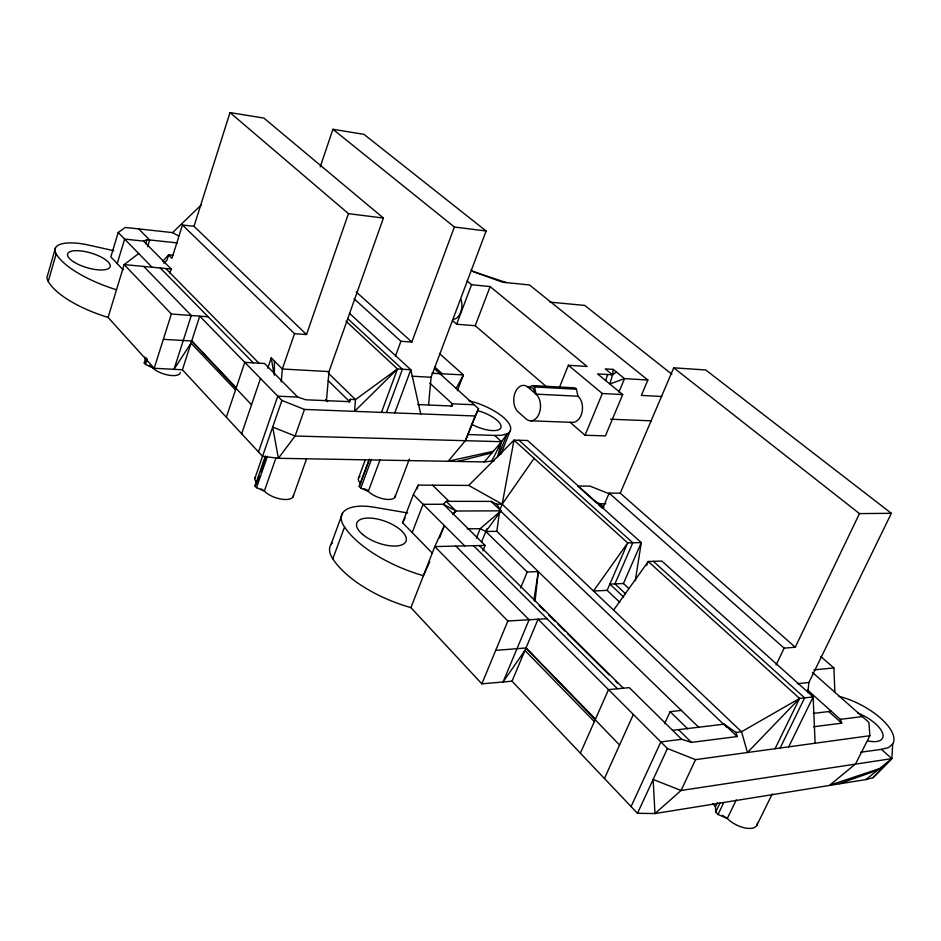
<?xml version="1.0" encoding="UTF-8"?>
<svg xmlns="http://www.w3.org/2000/svg" width="941" height="941" viewBox="0 0 941 941"><rect width="100%" height="100%" fill="white"/><g stroke="black" fill="none" stroke-linecap="round" stroke-linejoin="round"><path stroke-width="1.41" d="M274.384 375.224L274.407 361.038M838.949 696.375A46.168 19.349 27.7 0 1 880.6 718.171A46.168 19.349 27.7 0 1 892.703 743.99L891.833 758.634L873.013 777.701L865.991 779.571L654.971 813.553L637.492 813.306L512.022 681.19L481.851 683.836L410.911 607.639A86.219 38.428 20.7 0 1 332.82 558.789A45.744 20.561 20.1 0 1 332.479 542.663M281.241 381.893L282.347 369.001L294.509 333.69L182.436 225.005L171.98 258.293L168.604 254.905L162.675 261.257M326.445 400.654L328.997 371.589L383.41 218.053L263.892 118.084L230.004 112.579L194.022 226.311L306.507 334.549L348.452 213.654L230.004 112.579M420.733 413.899L410.817 369.742L397.467 368.966L355.475 399.584L350.099 399.349L349.887 401.666L305.79 399.784L297.697 397.055L277.771 396.185L258.504 451.962M428.59 404.606L431.084 377.259L486.132 231.004L363.967 134.34L332.926 129.293L320.234 166.863M807.825 692.517L808.884 682.507L891.35 513.315L705.762 369.978L673.732 367.813L620.248 493.143L609.156 493.119L602.852 507.999M535.017 601.428L538.323 571.599L527.231 571.999L485.803 531.512L480.169 528.689L467.148 528.842M570.152 422.356L585.043 435.248L605.416 435.871L622.695 394.573L597.57 373.906L612.556 374.824L613.167 369.39L605.263 368.884L612.556 374.824L609.839 383.999L624.53 378.623L647.855 380.035L641.362 395.408L661.841 396.479M698.916 727.487L496.824 531.324L499.553 511.657M533.9 600.064L538.323 571.599M635.316 580.668L641.28 542.592L527.583 440.506L513.986 440.153L468.712 485.427L418.275 485.121L413.37 494.613L402.619 522.737L432.213 553.061M497.507 457.173L501.553 441.694L507.211 433.719A37.181 13.586 21.2 0 0 503.353 417.334A37.181 13.586 21.2 0 0 468.818 400.654M55.543 247.718L47.626 275.066A38.793 13.727 16.5 0 0 48.238 281.359A73.022 25.842 16.9 0 0 108.074 317.458L154.159 368.272L182.401 369.766L262.551 456.326L278.383 458.291L484.262 461.925L494.131 460.808M48.238 281.359L56.201 253.847A39.004 13.303 16.7 0 1 88.442 245.048L113.79 250.694M178.79 236.015L172.544 232.615L125.318 227.451L118.19 232.509L110.838 256.917L123.165 269.867M117.202 263.609L124.624 239.108L143.573 241.084L146.996 239.673L177.414 242.919M108.074 317.458L124.165 264.597L138.68 253.517M605.722 380.611L607.58 374.518M145.726 243.801L146.996 239.673M147.584 246.683L149.666 239.955L138.668 228.91M169.862 273.231L171.18 269.032L143.573 241.084M180.26 372.589A15.15 5.822 17.2 0 1 168.615 375.153A15.15 5.822 17.2 0 1 152.63 367.743L145.502 364.414L144.22 362.991L145.961 357.474M145.502 364.414L147.243 358.886M154.159 368.272L171.38 314L124.165 264.597L171.18 269.032M182.401 369.766L199.739 316.152L281.924 400.431L304.472 409.429L475.017 415.993L478.557 408.688L434.507 368.801M226.346 417.228L244.789 362.356L264.527 363.485L297.697 397.055M241.661 433.766L260.492 378.458M267.75 368.178L271.267 357.874L282.347 369.001L328.997 371.589M254.823 478.522L281.924 400.431M293.474 495.307A16.232 6.963 18.5 0 1 281.853 499.224A16.232 6.963 18.5 0 1 264.362 491.049L256.517 487.661L254.999 485.979L265.409 456.032M259.128 475.887L256.764 482.662A16.15 6.881 18.4 0 1 255.434 476.828M260.539 471.806L265.727 456.891M256.517 487.661L267.42 456.326M275.795 458.361L264.362 491.049L261.092 488.944M304.472 409.429L295.109 436.012L278.383 458.291L272.69 427.073L295.109 436.012L501.553 441.694L491.496 461.631M292.945 497.048L306.437 459.196M349.123 402.054L350.099 399.349M395.491 356.063L400.925 341.265L354.145 298.826M331.02 544.463L342.583 513.045M381.458 412.393L397.467 368.966L346.017 321.234M358.662 477.757L365.167 460.114M400.925 341.265L411.84 342.042L454.362 227.004L332.926 129.293M386.433 412.581L402.454 369.26L347.723 318.646M395.314 495.413A15.421 6.399 20.1 0 1 385.104 499.165A15.421 6.399 20.1 0 1 368.296 491.355L360.791 488.12L359.227 486.509L369.331 459.173M359.227 486.509L369.06 460.173M332.82 558.789L344.559 527.031A46.062 19.937 20.2 0 1 374.2 507.234L407.629 512.951M360.791 488.12L371.424 459.384M394.785 412.911L410.817 369.742L349.511 313.341M364.026 488.661L368.296 491.355L379.999 459.902M547.25 387.351L475.217 325.715L456.656 324.21L471.559 284.711L467.089 280.994M395.008 497.083L409.394 459.067M475.217 325.715L490.155 286.582L471.559 284.711M416.757 489.097L418.275 485.121M451.315 406.536L452.362 403.818L429.814 383.14M457.373 390.703L463.419 374.918L439.435 353.498M412.205 532.559L423.074 504.305L443.387 504.247L456.032 511.01L500.977 510.857L496.754 504.211L491.073 501.388L446.199 501.341L443.387 504.247L485.144 545.439L482.956 550.873M468.371 434.53L494.707 435.436L501.553 441.694L493.355 451.292L448.257 461.184L465.454 440.576L475.017 415.993M478.557 408.688L465.454 440.576M410.911 607.639L434.801 546.58L444.364 525.584L439.588 537.793M498.342 456.044L507.211 433.719L501.941 435.248L494.707 435.436M500.777 454.503L510.128 430.966M476.358 538.228L480.169 528.689L500.977 510.857L491.073 501.388M481.439 542.404L486.85 528.913M500.236 509.046L502.188 504.176L513.986 440.153L627.706 542.898L641.28 542.592L623.436 583.514L609.862 584.102L623.66 597.041M559.248 387.845L568.376 365.261L587.172 366.496L490.155 286.582M520.655 587.878L527.231 571.999M481.851 683.836L507.858 621.001L546.968 618.707M585.043 435.248L602.322 393.514L622.695 394.573M618.896 392.126L624.53 378.623L613.167 369.39M512.022 681.19L538.076 619.225L667.451 748.518L695.564 759.634L869.884 735.709L868.908 722.417L812.436 672.403M607.145 590.372L627.706 542.898L593.512 591.007L607.145 590.372L619.848 602.346M646.502 565.517L648.267 561.506L661.852 561.059L813.153 696.916L815.106 743.225M580.374 753.165L608.521 689.635L629.294 687.636L681.66 739.297L691.435 742.39L737.132 736.544L736.003 732.463L724.158 724.158L672.615 730.369M604.451 778.513L633.352 714.442M429.755 561.718L423.403 575.704A86.807 37.264 20.8 0 1 344.559 527.031M664.605 723.664L670.121 711.655L681.331 710.42M631.082 806.555L660.841 741.908L681.66 739.297M637.492 813.306L667.451 748.518M695.564 759.634L681.072 790.475L654.971 813.553L653.148 779.454L681.072 790.475L891.833 758.634L881.446 749.354L860.545 752.235M776.09 664.969L784.135 648.149L795.263 647.232L859.474 513.598L891.35 513.315M757.423 823.152A19.032 9.257 27.7 0 1 746.225 828.186A19.032 9.257 27.7 0 1 727.299 818.482L718.042 814.459L715.678 812.071L715.466 806.59L717.36 802.638M715.678 812.071L720.124 802.814M718.042 814.459L723.77 802.544M736.262 799.956L727.299 818.482L722.429 815.318M775.066 748.718L799.568 698.434L813.153 696.916L788.687 746.848M780.16 748.024L804.649 697.869L653.336 561.342M756.729 825.516L772.243 793.969M869.884 735.709L855.581 763.892L829.691 785.229L879.564 768.585L891.833 758.634L873.013 777.701M402.619 522.737L405.124 517.844M254.999 485.979L256.175 483.768M456.185 388.433L463.419 374.918L431.931 373.271M534.17 458.255L502.188 504.176L496.754 504.211M613.591 610.109L648.267 561.506L799.568 698.434L747.448 752.518L741.543 731.769L502.188 504.176L468.712 485.427M500.977 510.857L485.803 531.512L496.824 531.324M144.22 362.991L145.537 361.426M484.262 461.925L493.355 451.292M453.209 513.951L456.032 511.01L446.199 501.341M397.467 368.966L354.569 411.358L355.475 399.584L328.233 373.036M172.544 232.615L201.398 204.797M452.821 513.904L456.032 511.01L452.762 513.892M163.699 263.162L166.886 260.398L168.604 254.905L172.968 255.34M892.703 743.99L888.445 747.613L881.446 749.354M865.991 779.571L879.564 768.585M612.556 374.824L616.39 372.013M799.568 698.434L741.543 731.769L736.003 732.463M839.466 783.641L877.553 770.197M532.912 385.587L527.972 387.163A14.197 9.339 -87.3 0 0 515.139 392.597A14.197 9.339 -87.3 0 0 518.138 411.887L526.09 418.933A14.268 9.434 -87.5 0 0 539.122 413.593A14.268 9.434 -87.5 0 0 536.005 394.126L534.523 386.974L532.912 385.587L574.845 387.857L576.457 389.221L577.962 396.232A13.974 9.469 -87.5 0 1 582.103 411.935A13.974 9.469 -87.5 0 1 572.716 422.38L530.759 420.815M457.938 461.349L492.002 452.856M813.53 726.77L841.725 723.159L840.301 719.347L807.425 689.871M840.301 719.347L862.321 716.583M813.271 713.419L831.268 711.243M797.333 683.695L808.884 682.507M595.477 719.1L525.995 647.961L495.695 650.384M813.859 669.886L833.914 667.957L834.867 692.27M485.144 545.439L434.801 546.58L507.858 621.001M594.489 501.106L599.958 503.788L605.828 503.764M236.25 387.763L191.717 340.971L163.346 339.348M610.556 419.227L651.478 420.839M474.24 404.771L452.362 403.818L452.445 406.041L417.745 404.559M536.005 394.126L532.971 388.151L527.972 387.163L536.005 394.126L577.962 396.232M534.523 386.974L576.457 389.221M412.029 376.2L431.084 377.259M294.509 333.69L306.507 334.549M171.38 314L208.126 316.788M549.897 302.108L584.702 305.425L671.839 374.189M182.436 225.005L194.022 226.311M348.452 213.654L383.41 218.053M454.362 227.004L486.132 231.004M471.1 269.82L473.252 271.596L506.423 282.606M473.252 271.596L502.518 282.206L529.501 284.97L647.855 380.035M609.415 493.872L590.019 486.121L577.727 486.05L596.488 502.906M149.16 365.39L152.63 367.743M673.732 367.813L859.474 513.598M568.376 365.261L602.322 393.514M452.468 320.599L456.656 324.21M820.681 656.406L833.914 667.957M620.248 493.143L795.263 647.232M609.156 493.119L784.135 648.149M599.958 503.788L603.969 507.387M598.5 504.705L602.499 508.305M828.786 711.549L841.725 723.159M356.227 291.91L411.84 342.042M518.973 440.27L632.775 542.781L614.932 583.879L625.553 593.806M434.542 366.825L442.152 373.695M623.436 583.514L628.753 588.454M724.158 724.158L737.132 736.544M499.742 510.257L726.711 727.24M670.121 711.655L687.706 728.84M328.221 380.646L349.205 401.207M432.578 485.203L449.045 501.341M678.485 729.663L691.435 742.39M479.345 545.568L623.401 688.2M539.193 605.557L544.416 610.733M548.603 614.873L554.861 621.084M558.001 624.189L565.306 631.423M567.399 633.493L609.18 674.873M615.449 681.084L617.543 683.154M473.511 545.709L617.484 688.765M325.633 399.56L327.727 401.631M413.37 494.613L464.701 545.898M455.809 546.098L529.101 619.754L503.059 681.978L524.96 650.431L594.347 721.629M165.745 268.514L258.928 363.167M160.288 267.997L253.294 362.838M118.19 232.509L152.042 267.22M366.343 489.344L368.296 491.355M143.75 266.444L191.305 315.506L174.003 369.319L191.023 343.112L235.521 389.95M525.995 647.961L619.554 745.025M191.717 340.971L251.518 404.818M271.267 357.874L273.902 373.753M715.466 806.59A18.891 9.151 27.4 0 1 712.866 803.461M857.804 713.102A26.536 11.116 27.8 0 1 882.529 733.027A26.536 11.116 27.8 0 1 867.696 740.885M562.777 388.163A13.915 9.375 -87.3 0 1 567.635 388.057M460.925 299.332A13.021 8.175 -85.3 0 1 460.667 312.353A13.021 8.175 -85.3 0 1 453.386 319.352M116.508 289.781A73.433 25.031 17.1 0 1 56.201 253.847M477.793 410.711A21.349 7.81 21.3 0 1 500.835 427.884A21.349 7.81 21.3 0 1 471.5 424.132M360.497 483.333A15.35 6.328 20 0 1 360.003 476.522M144.985 358.85A15.091 5.752 17.1 0 1 144.761 357.227M362.591 534.417A26.23 11.386 20.2 0 0 404.983 542.828A26.23 11.386 20.2 0 0 376.718 518.914A26.23 11.386 20.2 0 0 362.591 534.417M74.504 262.374A22.208 7.587 16.7 0 0 109.803 267.467A22.208 7.587 16.7 0 0 82.408 251.118A22.208 7.587 16.7 0 0 74.504 262.374"/></g></svg>
